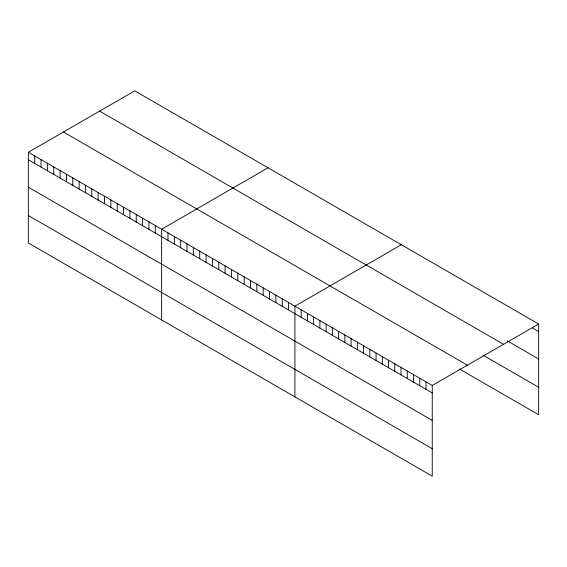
<?xml version="1.0" encoding="UTF-8"?>
<svg xmlns="http://www.w3.org/2000/svg" width="567" height="567" viewBox="0 0 567 567"><rect width="100%" height="100%" fill="white"/><g stroke="black" fill="none" stroke-linecap="round" stroke-linejoin="round"><path stroke-width="0.85" d="M28.35 152.261L432.252 385.454L432.252 476.167L28.35 242.974L28.35 152.261L134.748 90.833L538.65 324.026L538.65 414.739L459.582 369.089M268.035 167.789L161.638 229.217L161.638 319.93M401.323 244.738L294.925 306.166L294.925 396.879M432.252 385.454L538.65 324.026M532.406 327.896L538.65 331.504M507.437 340.951L538.65 358.968M99.636 111.104L503.539 344.297M483.162 355.24L538.65 387.268M63.461 131.991L467.364 365.183M28.35 159.738L432.252 392.931M28.35 187.209L432.252 420.402M28.35 215.51L432.252 448.695M426.008 381.846L426.008 389.331M419.771 378.246L419.771 385.723M413.527 374.638L413.527 382.123M407.283 371.038L407.283 378.515M401.039 367.43L401.039 374.915M394.802 363.83L394.802 371.307M388.558 360.229L388.558 367.707M382.314 356.622L382.314 364.099M376.077 353.021L376.077 360.499M369.833 349.414L369.833 356.891M363.589 345.813L363.589 353.291M357.345 342.206L357.345 349.683M351.108 338.605L351.108 346.083M344.864 334.998L344.864 342.475M338.619 331.397L338.619 338.875M332.375 327.79L332.375 335.267M326.138 324.189L326.138 331.667M319.894 320.582L319.894 328.059M313.65 316.981L313.65 324.459M307.413 313.374L307.413 320.851M301.169 309.773L301.169 317.251M288.582 302.502L288.582 309.979M282.231 298.837L282.231 306.315M275.888 295.173L275.888 302.65M269.538 291.509L269.538 298.986M263.187 287.845L263.187 295.322M256.844 284.18L256.844 291.658M250.494 280.516L250.494 287.993M244.15 276.852L244.15 284.329M237.8 273.188L237.8 280.665M231.456 269.523L231.456 277.001M225.106 265.859L225.106 273.337M218.763 262.195L218.763 269.672M212.412 258.531L212.412 266.008M206.069 254.867L206.069 262.344M199.719 251.202L199.719 258.68M193.375 247.538L193.375 255.015M187.025 243.874L187.025 251.351M180.682 240.21L180.682 247.687M174.331 236.545L174.331 244.023M167.988 232.881L167.988 240.358M155.294 225.553L155.294 233.03M148.944 221.888L148.944 229.366M142.593 218.224L142.593 225.701M136.25 214.56L136.25 222.037M129.9 210.896L129.9 218.373M123.556 207.231L123.556 214.709M117.206 203.567L117.206 211.044M110.863 199.903L110.863 207.38M104.512 196.232L104.512 203.716M98.169 192.567L98.169 200.052M91.819 188.903L91.819 196.388M85.475 185.239L85.475 192.723M79.125 181.575L79.125 189.059M72.782 177.91L72.782 185.388M66.431 174.246L66.431 181.723M60.088 170.582L60.088 178.059M53.737 166.918L53.737 174.395M47.394 163.253L47.394 170.731M41.044 159.589L41.044 167.067M34.7 155.925L34.7 163.402"/></g></svg>
